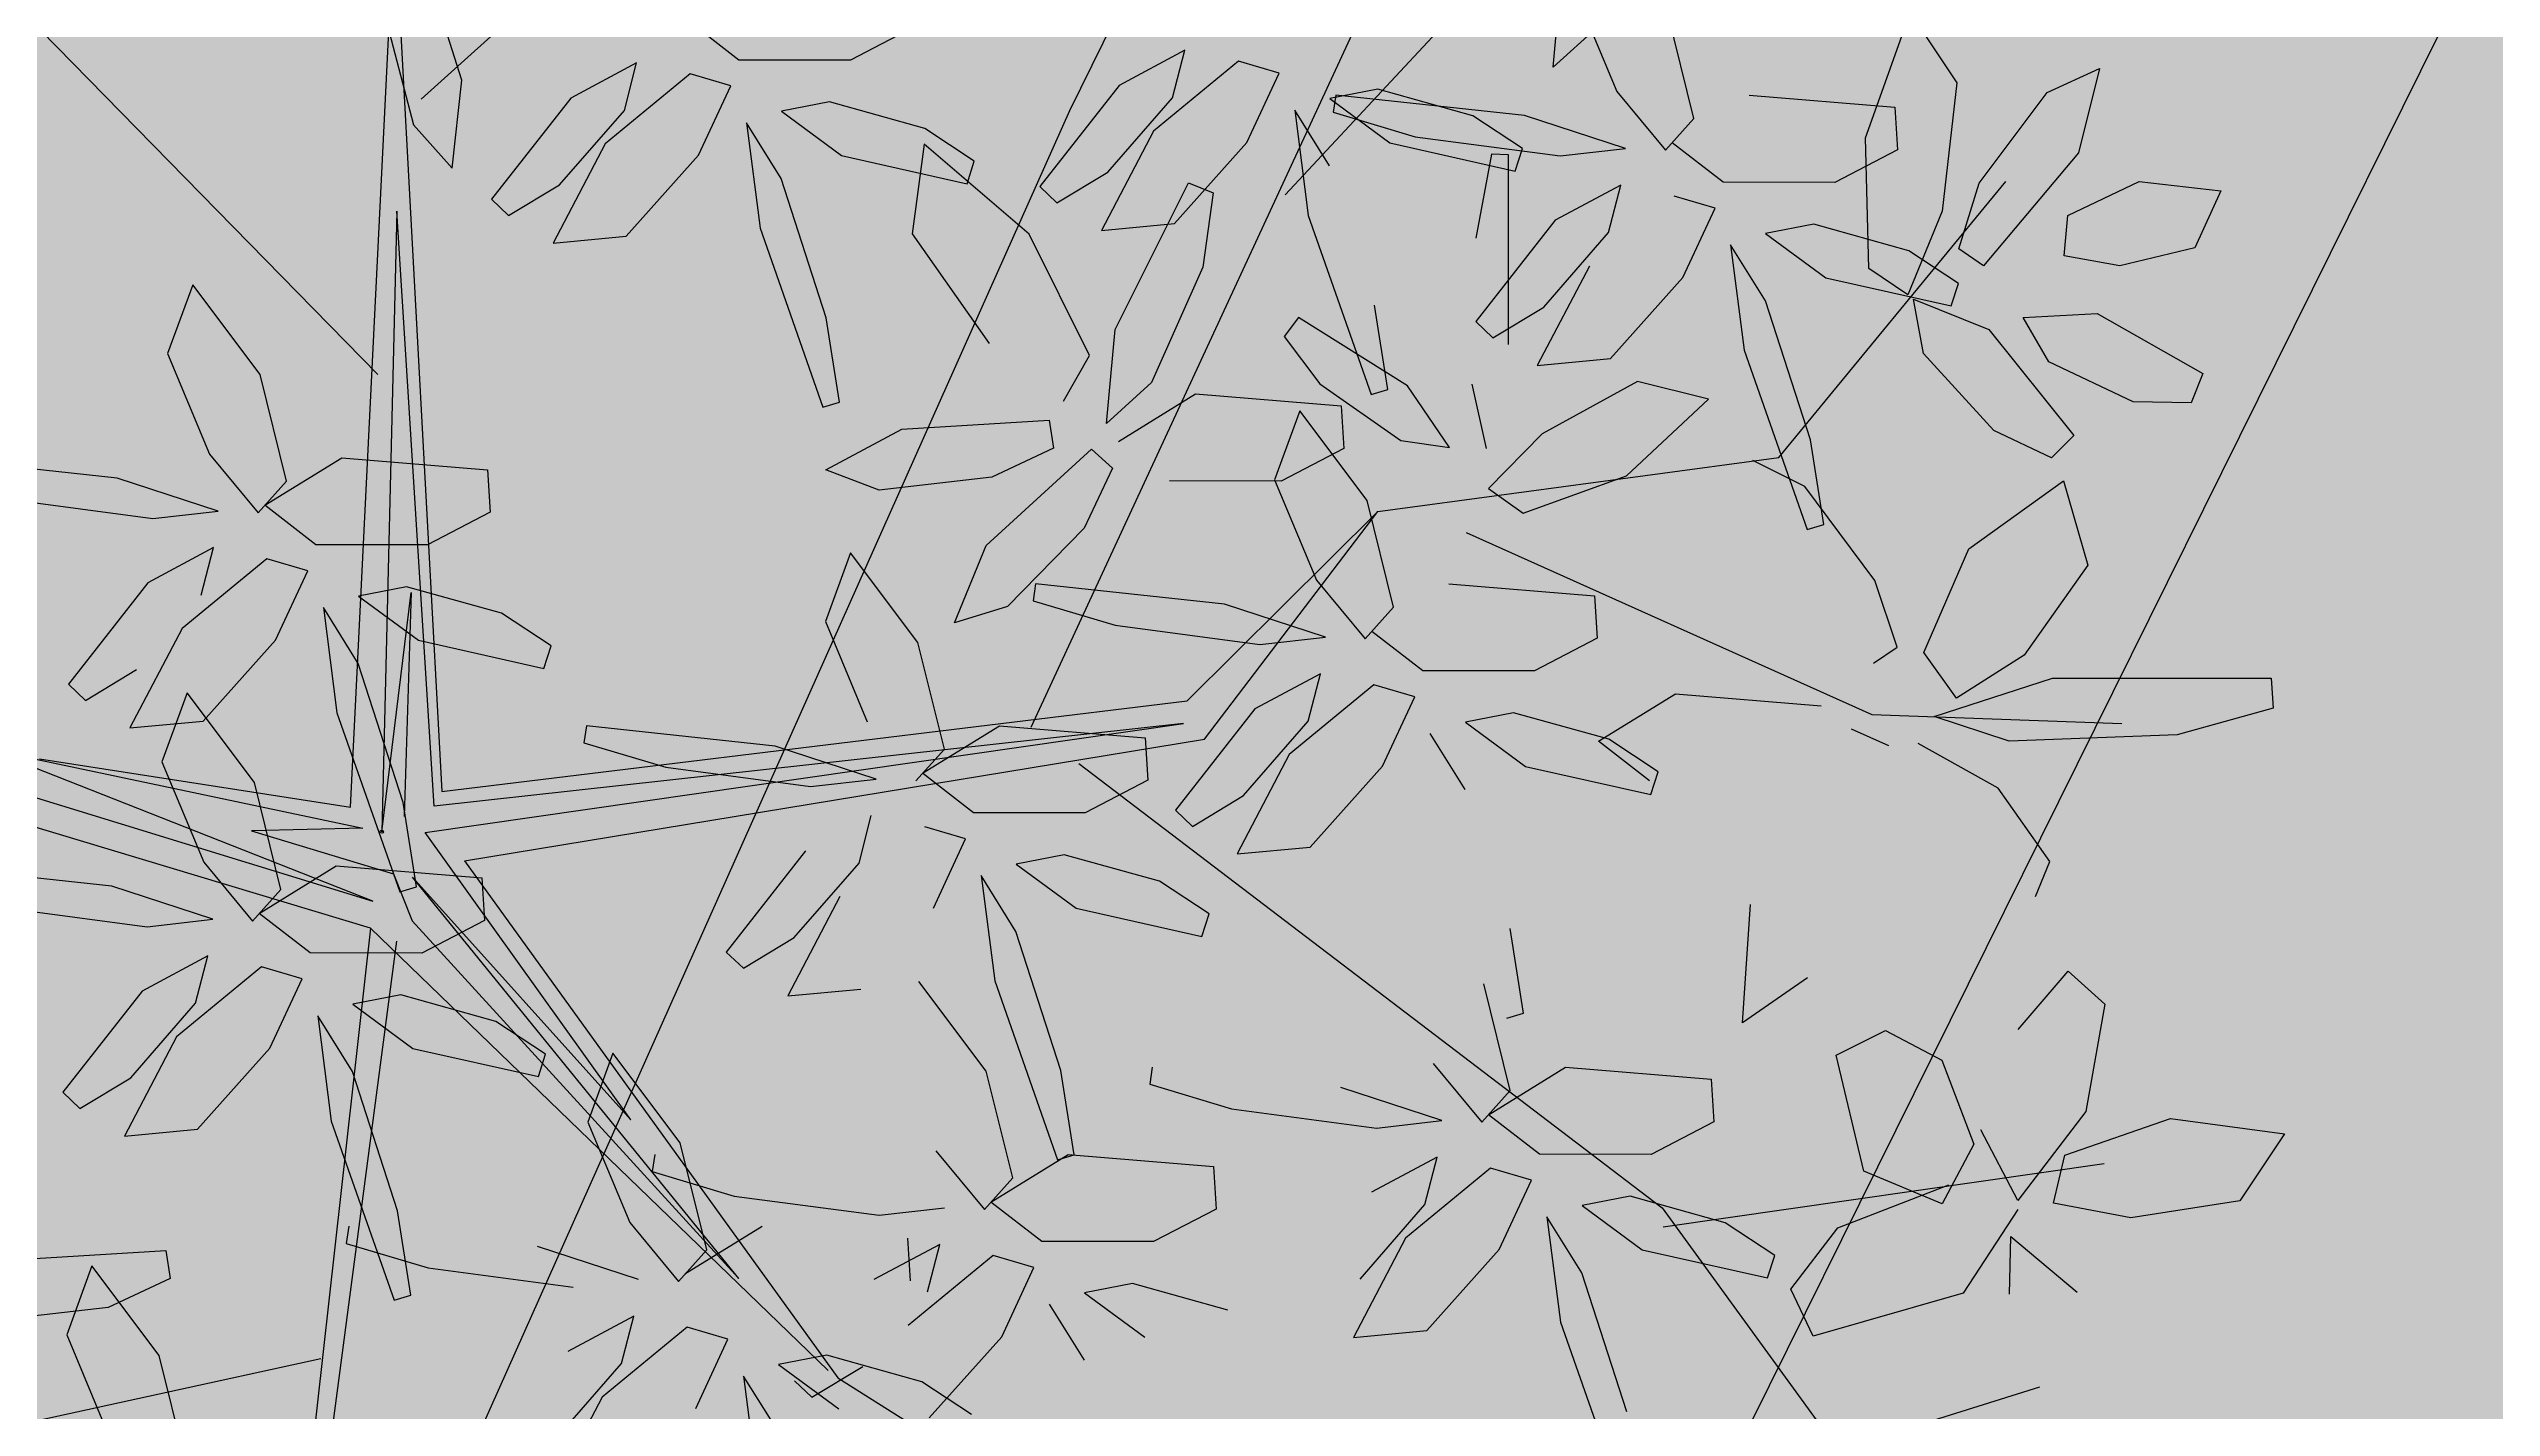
# Model space of a CAD drawing. Header units: inches. Extents: x 218980 to 233865, y 587194 to 599270.
# Drawn here: x 219003.99 to 219010.29, y 587409.89 to 587413.4 of the extents above; entities that cross this region are included whole.
import ezdxf

# ---------------------------------------------------------------- set-up
doc = ezdxf.new("R2010")
doc.units = ezdxf.units.IN
doc.header["$MEASUREMENT"] = 0
doc.linetypes.add('01', pattern=[0])
doc.layers.get('0').update_dxf_attribs({"lineweight": 0})
doc.layers.add('Minor Contour', color=250, linetype='Continuous', lineweight=0)
doc.layers.add('Proposed Urban Design', color=250, linetype='Continuous', lineweight=0)
doc.layers.add('Open Space Within Settlement Passive', color=7, linetype='01', lineweight=0, true_color=0xcbe279)
doc.styles.get("Standard").update_dxf_attribs({"font": 'arial.ttf'})

# ---------------------------------------------------------------- blocks, each defined once
blk = doc.blocks.new('tree2')
at = {"color": 44}
for p, q in [((325197.5754, 3048394.8242), (325199.687, 3048396.7258)), ((325197.4634, 3048394.1139), (325195.1158, 3048396.5105)), ((325199.1493, 3048393.2041), (325200.5444, 3048396.2131)), ((325199.8049, 3048394.5767), (325200.8758, 3048395.7266)), ((325197.393, 3048392.9975), (325197.5069, 3048395.2976)), ((325197.5069, 3048395.2976), (325197.6286, 3048393.0376)), ((325201.0785, 3048393.8998), (325201.6643, 3048394.6112)), ((325197.5124, 3048394.5345), (325197.4738, 3048392.934)), ((325197.6089, 3048392.9998), (325197.5124, 3048394.5345)), ((325200.044, 3048393.7599), (325201.0785, 3048393.8998)), ((325199.5519, 3048393.2718), (325200.044, 3048393.7599)), ((325199.5967, 3048393.1727), (325200.044, 3048393.7599)), ((325200.2725, 3048393.7058), (325201.3189, 3048393.2363)), ((325197.4738, 3048392.934), (325197.5497, 3048393.5508)), ((325197.5497, 3048393.5508), (325197.532, 3048392.9733)), ((325195.7183, 3048393.2863), (325197.4506, 3048392.7547)), ((325197.6286, 3048393.0376), (325199.5519, 3048393.2718)), ((325197.4447, 3048392.6847), (325195.5982, 3048393.241)), ((325197.5858, 3048392.9323), (325199.5429, 3048393.2131)), ((325199.5429, 3048393.2131), (325197.6089, 3048392.9998)), ((325196.4555, 3048393.147), (325197.4252, 3048392.9427)), ((325197.4506, 3048392.7547), (325196.4555, 3048393.147)), ((325197.6873, 3048392.8592), (325199.5967, 3048393.1727)), ((325196.5911, 3048393.1216), (325197.393, 3048392.9975)), ((325199.2727, 3048393.1101), (325200.7782, 3048391.9633)), ((325197.4252, 3048392.9427), (325197.1381, 3048392.9361)), ((325197.1381, 3048392.9361), (325197.5045, 3048392.8256)), ((325198.1165, 3048392.1907), (325197.5858, 3048392.9323)), ((325197.5045, 3048392.8256), (325197.5523, 3048392.7041)), ((325198.3955, 3048391.7812), (325197.5532, 3048392.8168)), ((325197.5532, 3048392.8168), (325198.1165, 3048392.1907)), ((325197.6873, 3048392.8592), (325198.6503, 3048391.525)), ((325197.5523, 3048392.7041), (325198.3955, 3048391.7812)), ((325197.4447, 3048392.6847), (325197.2803, 3048391.2113)), ((325197.512, 3048392.6512), (325197.3225, 3048391.221)), ((325197.4447, 3048392.6847), (325198.6256, 3048391.5438)), ((325200.7804, 3048391.9149), (325201.9184, 3048392.0776)), ((325200.7782, 3048391.9633), (325201.5399, 3048390.9151)), ((325197.3163, 3048391.5736), (325193.7676, 3048390.7982)), ((325198.6503, 3048391.525), (325199.7052, 3048390.8618)), ((325199.7052, 3048390.8618), (325201.7527, 3048391.5018))]:
    blk.add_line(p, q, dxfattribs=at)
at = {"color": 60}
for p, q in [((325197.6806, 3048394.8726), (325197.5616, 3048395.2469)), ((325197.4794, 3048395.05), (325197.5559, 3048394.758)), ((325198.3951, 3048394.9249), (325198.2635, 3048395.0267)), ((325198.1315, 3048394.9175), (325197.9616, 3048394.8265)), ((325198.0998, 3048394.795), (325198.1315, 3048394.9175)), ((325198.6833, 3048394.9245), (325198.3951, 3048394.9249)), ((325197.6554, 3048394.6456), (325197.6806, 3048394.8726)), ((325198.2693, 3048394.8889), (325198.05, 3048394.7087)), ((325198.3746, 3048394.8579), (325198.2693, 3048394.8889)), ((325198.2915, 3048394.6791), (325198.3746, 3048394.8579)), ((325197.9324, 3048394.6027), (325198.0998, 3048394.795)), ((325198.6292, 3048394.8166), (325198.5051, 3048394.7925)), ((325197.5559, 3048394.758), (325197.6554, 3048394.6456)), ((325198.4147, 3048394.763), (325198.4499, 3048394.4911)), ((325198.5047, 3048394.6189), (325198.4147, 3048394.763)), ((325198.1044, 3048394.4701), (325198.2915, 3048394.6791)), ((325198.6206, 3048394.26), (325198.5047, 3048394.6189)), ((325196.9862, 3048394.3452), (325196.9212, 3048394.1673)), ((325197.1599, 3048394.1137), (325196.9862, 3048394.3452)), ((325198.6548, 3048394.042), (325198.6206, 3048394.26)), ((325196.9212, 3048394.1673), (325197.0293, 3048393.9084)), ((325196.7915, 3048393.8464), (325196.3047, 3048393.8987)), ((325196.5094, 3048393.7917), (325196.8833, 3048393.7419))]:
    blk.add_line(p, q, dxfattribs=at)
at = {"color": 62}
for p, q in [((325200.4962, 3048394.9062), (325200.519, 3048395.1483)), ((325200.5526, 3048395.1027), (325200.6608, 3048394.8438)), ((325201.3023, 3048394.724), (325201.4178, 3048395.0463)), ((325201.4178, 3048395.0463), (325201.5384, 3048394.866)), ((325198.845, 3048395.0087), (325198.6833, 3048394.9245)), ((325200.6129, 3048395.0116), (325200.4962, 3048394.9062)), ((325199.5463, 3048394.9502), (325199.3765, 3048394.8592)), ((325199.6842, 3048394.9216), (325199.4649, 3048394.7414)), ((325199.5147, 3048394.8277), (325199.5463, 3048394.9502)), ((325199.7894, 3048394.8906), (325199.6842, 3048394.9216)), ((325201.771, 3048394.8411), (325201.9064, 3048394.9026)), ((325201.9064, 3048394.9026), (325201.8522, 3048394.6858)), ((325199.3765, 3048394.8592), (325199.1717, 3048394.5982)), ((325199.7064, 3048394.7118), (325199.7894, 3048394.8906)), ((325200.0441, 3048394.8493), (325199.92, 3048394.8252)), ((325199.9361, 3048394.8341), (325199.9293, 3048394.79)), ((325200.4229, 3048394.7817), (325199.9361, 3048394.8341)), ((325200.2897, 3048394.7809), (325200.0441, 3048394.8493)), ((325201.0023, 3048394.834), (325201.3779, 3048394.8031)), ((325201.5384, 3048394.866), (325201.5002, 3048394.5348)), ((325201.5958, 3048394.6068), (325201.771, 3048394.8411)), ((325197.9616, 3048394.8265), (325197.7568, 3048394.5655)), ((325198.5051, 3048394.7925), (325198.6603, 3048394.6783)), ((325198.8748, 3048394.7482), (325198.6292, 3048394.8166)), ((325199.3473, 3048394.6355), (325199.5147, 3048394.8277)), ((325199.8296, 3048394.7958), (325199.8648, 3048394.5238)), ((325199.9196, 3048394.6516), (325199.8296, 3048394.7958)), ((325199.92, 3048394.8252), (325200.0752, 3048394.711)), ((325199.9293, 3048394.79), (325200.1408, 3048394.7271)), ((325200.4177, 3048394.6966), (325200.2897, 3048394.7809)), ((325200.6836, 3048394.6965), (325200.4229, 3048394.7817)), ((325201.3779, 3048394.8031), (325201.3848, 3048394.6934)), ((325198.05, 3048394.7087), (325197.9158, 3048394.4523)), ((325198.8736, 3048394.7081), (325198.8422, 3048394.4764)), ((325199.1445, 3048394.476), (325198.8736, 3048394.7081)), ((325199.0028, 3048394.6639), (325198.8748, 3048394.7482)), ((325199.4649, 3048394.7414), (325199.3307, 3048394.485)), ((325199.5193, 3048394.5028), (325199.7064, 3048394.7118)), ((325200.0752, 3048394.711), (325200.3989, 3048394.6384)), ((325200.1408, 3048394.7271), (325200.5147, 3048394.6773)), ((325198.6603, 3048394.6783), (325198.9841, 3048394.6057)), ((325198.9841, 3048394.6057), (325199.0028, 3048394.6639)), ((325200.3371, 3048394.6824), (325200.2969, 3048394.4654)), ((325200.3817, 3048394.6803), (325200.3371, 3048394.6824)), ((325200.3989, 3048394.6384), (325200.4177, 3048394.6966)), ((325200.5147, 3048394.6773), (325200.6836, 3048394.6965)), ((325201.3848, 3048394.6934), (325201.2231, 3048394.6093)), ((325201.8522, 3048394.6858), (325201.6071, 3048394.394)), ((325197.8012, 3048394.5235), (325197.9324, 3048394.6027)), ((325199.1717, 3048394.5982), (325199.2161, 3048394.5562)), ((325199.2161, 3048394.5562), (325199.3473, 3048394.6355)), ((325199.3665, 3048394.2297), (325199.5554, 3048394.6082)), ((325199.5554, 3048394.6082), (325199.6195, 3048394.5825)), ((325199.6195, 3048394.5825), (325199.5924, 3048394.3903)), ((325201.5433, 3048394.4375), (325201.5958, 3048394.6068)), ((325201.825, 3048394.5236), (325202.009, 3048394.6113)), ((325202.009, 3048394.6113), (325202.2192, 3048394.5877)), ((325202.2192, 3048394.5877), (325202.1525, 3048394.44)), ((325197.7568, 3048394.5655), (325197.8012, 3048394.5235)), ((325199.8648, 3048394.5238), (325200.0269, 3048394.0618)), ((325201.8152, 3048394.4195), (325201.825, 3048394.5236)), ((325197.9158, 3048394.4523), (325198.1044, 3048394.4701)), ((325198.4499, 3048394.4911), (325198.6121, 3048394.0291)), ((325198.8422, 3048394.4764), (325199.0411, 3048394.1937)), ((325199.2998, 3048394.1626), (325199.1445, 3048394.476)), ((325199.3307, 3048394.485), (325199.5193, 3048394.5028)), ((325200.5014, 3048394.5113), (325200.2966, 3048394.2502)), ((325199.5924, 3048394.3903), (325199.4605, 3048394.093)), ((325201.6071, 3048394.394), (325201.5433, 3048394.4375)), ((325201.9587, 3048394.3943), (325201.8152, 3048394.4195)), ((325202.1525, 3048394.44), (325201.9587, 3048394.3943)), ((325200.0697, 3048394.0747), (325200.0355, 3048394.2927)), ((325201.7096, 3048394.2606), (325201.8999, 3048394.2709)), ((325201.8999, 3048394.2709), (325202.1733, 3048394.116)), ((325199.3437, 3048393.9875), (325199.3665, 3048394.2297)), ((325199.8391, 3048394.2602), (325199.8021, 3048394.2116)), ((325199.8021, 3048394.2116), (325199.8947, 3048394.0895)), ((325200.1203, 3048394.0841), (325199.8391, 3048394.2602)), ((325200.2966, 3048394.2502), (325200.341, 3048394.2083)), ((325199.233, 3048394.0445), (325199.2998, 3048394.1626)), ((325197.2283, 3048393.8383), (325197.1599, 3048394.1137)), ((325199.4605, 3048394.093), (325199.3437, 3048393.9875)), ((325199.8947, 3048394.0895), (325200.1036, 3048393.9433)), ((325200.0269, 3048394.0618), (325200.0697, 3048394.0747)), ((325202.1733, 3048394.116), (325202.1427, 3048394.0407)), ((325198.6121, 3048394.0291), (325198.6548, 3048394.042)), ((325199.3751, 3048393.9407), (325199.574, 3048394.0633)), ((325199.574, 3048394.0633), (325199.9497, 3048394.0323)), ((325199.8428, 3048394.02), (325199.7778, 3048393.8421)), ((325200.0165, 3048393.7886), (325199.8428, 3048394.02)), ((325199.9497, 3048394.0323), (325199.9566, 3048393.9227)), ((325202.1427, 3048394.0407), (325201.993, 3048394.0426)), ((325198.6201, 3048393.8678), (325198.8159, 3048393.9726)), ((325198.8159, 3048393.9726), (325199.1961, 3048393.9956)), ((325199.1961, 3048393.9956), (325199.2074, 3048393.9233)), ((325197.0293, 3048393.9084), (325197.155, 3048393.7566)), ((325197.1719, 3048393.7761), (325197.3708, 3048393.8986)), ((325197.3708, 3048393.8986), (325197.7465, 3048393.8677)), ((325199.0332, 3048393.6725), (325199.3054, 3048393.921)), ((325199.2074, 3048393.9233), (325199.0477, 3048393.8485)), ((325199.3054, 3048393.921), (325199.3598, 3048393.8721)), ((325199.9566, 3048393.9227), (325199.7948, 3048393.8385)), ((325197.0521, 3048393.7611), (325196.7915, 3048393.8464)), ((325197.155, 3048393.7566), (325197.2283, 3048393.8383)), ((325197.7465, 3048393.8677), (325197.7534, 3048393.7581)), ((325198.757, 3048393.8153), (325198.6201, 3048393.8678)), ((325199.0477, 3048393.8485), (325198.757, 3048393.8153)), ((325199.3598, 3048393.8721), (325199.2867, 3048393.7173)), ((325199.7948, 3048393.8385), (325199.5067, 3048393.8389)), ((325196.8833, 3048393.7419), (325197.0521, 3048393.7611)), ((325197.3035, 3048393.6743), (325197.1719, 3048393.7761)), ((325197.7534, 3048393.7581), (325197.5916, 3048393.6739)), ((325199.2867, 3048393.7173), (325199.0885, 3048393.5153)), ((325197.0398, 3048393.6669), (325196.87, 3048393.5759)), ((325197.1777, 3048393.6383), (325196.9584, 3048393.4581)), ((325197.0082, 3048393.5444), (325197.0398, 3048393.6669)), ((325197.2829, 3048393.6073), (325197.1777, 3048393.6383)), ((325197.5916, 3048393.6739), (325197.3035, 3048393.6743)), ((325198.6835, 3048393.6538), (325198.6185, 3048393.4759)), ((325198.8572, 3048393.4223), (325198.6835, 3048393.6538)), ((325198.9519, 3048393.4727), (325199.0332, 3048393.6725)), ((325196.87, 3048393.5759), (325196.6652, 3048393.3149)), ((325197.1999, 3048393.4285), (325197.2829, 3048393.6073)), ((325199.1612, 3048393.5736), (325199.1544, 3048393.5294)), ((325199.6481, 3048393.5212), (325199.1612, 3048393.5736)), ((325197.3231, 3048393.5124), (325197.3583, 3048393.2405)), ((325197.4131, 3048393.3683), (325197.3231, 3048393.5124)), ((325197.5376, 3048393.566), (325197.4135, 3048393.5419)), ((325197.4135, 3048393.5419), (325197.5686, 3048393.4277)), ((325197.7832, 3048393.4976), (325197.5376, 3048393.566)), ((325199.0885, 3048393.5153), (325198.9519, 3048393.4727)), ((325199.1544, 3048393.5294), (325199.366, 3048393.4666)), ((325196.9584, 3048393.4581), (325196.8242, 3048393.2017)), ((325197.9112, 3048393.4133), (325197.7832, 3048393.4976)), ((325198.6185, 3048393.4759), (325198.7266, 3048393.2171)), ((325199.366, 3048393.4666), (325199.7399, 3048393.4167)), ((325197.0128, 3048393.2195), (325197.1999, 3048393.4285)), ((325197.5686, 3048393.4277), (325197.8924, 3048393.3551)), ((325197.8924, 3048393.3551), (325197.9112, 3048393.4133)), ((325198.9256, 3048393.1469), (325198.8572, 3048393.4223)), ((325196.7096, 3048393.2729), (325196.8408, 3048393.3521)), ((325197.529, 3048393.0094), (325197.4131, 3048393.3683)), ((325196.6652, 3048393.3149), (325196.7096, 3048393.2729)), ((325196.9716, 3048393.2921), (325196.9066, 3048393.1142)), ((325197.1454, 3048393.0606), (325196.9716, 3048393.2921)), ((325196.8242, 3048393.2017), (325197.0128, 3048393.2195)), ((325197.3583, 3048393.2405), (325197.5204, 3048392.7785)), ((325198.0019, 3048393.2074), (325197.9952, 3048393.1632)), ((325198.4888, 3048393.155), (325198.0019, 3048393.2074)), ((325198.8691, 3048393.0847), (325199.0681, 3048393.2073)), ((325199.0681, 3048393.2073), (325199.4438, 3048393.1763)), ((325197.9952, 3048393.1632), (325198.2067, 3048393.1003)), ((325198.7494, 3048393.0698), (325198.4888, 3048393.155)), ((325198.8523, 3048393.0652), (325198.9256, 3048393.1469)), ((325199.4438, 3048393.1763), (325199.4507, 3048393.0667)), ((325196.9066, 3048393.1142), (325197.0148, 3048392.8553)), ((325198.2067, 3048393.1003), (325198.5806, 3048393.0505)), ((325198.5806, 3048393.0505), (325198.7494, 3048393.0698)), ((325199.0008, 3048392.9829), (325198.8691, 3048393.0847)), ((325199.4507, 3048393.0667), (325199.2889, 3048392.9825)), ((325197.2137, 3048392.7852), (325197.1454, 3048393.0606)), ((325197.5632, 3048392.7914), (325197.529, 3048393.0094)), ((325198.7055, 3048392.8531), (325198.7371, 3048392.9755)), ((325198.9802, 3048392.9159), (325198.875, 3048392.9469)), ((325199.2889, 3048392.9825), (325199.0008, 3048392.9829)), ((325198.8972, 3048392.7371), (325198.9802, 3048392.9159)), ((325196.777, 3048392.7933), (325196.2901, 3048392.8456)), ((325197.0148, 3048392.8553), (325197.1405, 3048392.7035)), ((325197.1573, 3048392.723), (325197.3563, 3048392.8455)), ((325197.3563, 3048392.8455), (325197.7319, 3048392.8146)), ((325197.7319, 3048392.8146), (325197.7388, 3048392.705)), ((325199.0204, 3048392.8211), (325199.0556, 3048392.5491)), ((325199.1104, 3048392.6769), (325199.0204, 3048392.8211)), ((325199.2349, 3048392.8746), (325199.1107, 3048392.8505)), ((325197.0376, 3048392.708), (325196.777, 3048392.7933)), ((325197.1405, 3048392.7035), (325197.2137, 3048392.7852)), ((325197.5204, 3048392.7785), (325197.5632, 3048392.7914)), ((325196.4948, 3048392.7386), (325196.8687, 3048392.6888)), ((325196.8687, 3048392.6888), (325197.0376, 3048392.708)), ((325197.289, 3048392.6212), (325197.1573, 3048392.723)), ((325197.7388, 3048392.705), (325197.5771, 3048392.6208)), ((325197.0253, 3048392.6138), (325196.8554, 3048392.5228)), ((325197.1631, 3048392.5852), (325196.9439, 3048392.4049)), ((325196.9936, 3048392.4913), (325197.0253, 3048392.6138)), ((325197.2684, 3048392.5542), (325197.1631, 3048392.5852)), ((325197.5771, 3048392.6208), (325197.289, 3048392.6212)), ((325196.8554, 3048392.5228), (325196.6506, 3048392.2617)), ((325197.1854, 3048392.3754), (325197.2684, 3048392.5542)), ((325197.523, 3048392.5129), (325197.3989, 3048392.4888)), ((325197.7686, 3048392.4445), (325197.523, 3048392.5129)), ((325196.8263, 3048392.299), (325196.9936, 3048392.4913)), ((325197.3085, 3048392.4593), (325197.3437, 3048392.1874)), ((325197.3985, 3048392.3152), (325197.3085, 3048392.4593)), ((325197.3989, 3048392.4888), (325197.5541, 3048392.3746)), ((325197.8966, 3048392.3601), (325197.7686, 3048392.4445)), ((325196.9439, 3048392.4049), (325196.8097, 3048392.1485)), ((325196.9982, 3048392.1664), (325197.1854, 3048392.3754)), ((325197.5541, 3048392.3746), (325197.8779, 3048392.302)), ((325197.5144, 3048391.9562), (325197.3985, 3048392.3152)), ((325197.8779, 3048392.302), (325197.8966, 3048392.3601)), ((325196.6506, 3048392.2617), (325196.695, 3048392.2198)), ((325196.695, 3048392.2198), (325196.8263, 3048392.299)), ((325196.8097, 3048392.1485), (325196.9982, 3048392.1664)), ((325197.389, 3048391.916), (325197.3822, 3048391.8719)), ((325196.5362, 3048391.8303), (325196.9164, 3048391.8533)), ((325196.7258, 3048391.8136), (325196.6608, 3048391.6358)), ((325196.8995, 3048391.5822), (325196.7258, 3048391.8136)), ((325196.9164, 3048391.8533), (325196.9277, 3048391.781)), ((325196.9277, 3048391.781), (325196.768, 3048391.7062)), ((325196.768, 3048391.7062), (325196.4773, 3048391.673)), ((325196.6608, 3048391.6358), (325196.7689, 3048391.3769)), ((325196.9679, 3048391.3067), (325196.8995, 3048391.5822))]:
    blk.add_line(p, q, dxfattribs=at)
at = {"color": 64}
for p, q in [((325200.8597, 3048394.7736), (325200.7914, 3048395.0491)), ((325200.6608, 3048394.8438), (325200.7865, 3048394.6919)), ((325200.7865, 3048394.6919), (325200.8597, 3048394.7736)), ((325200.935, 3048394.6097), (325200.8033, 3048394.7115)), ((325201.3108, 3048394.3874), (325201.3023, 3048394.724)), ((325200.381, 3048394.1906), (325200.3817, 3048394.6803)), ((325200.6713, 3048394.6023), (325200.5014, 3048394.5113)), ((325200.6396, 3048394.4798), (325200.6713, 3048394.6023)), ((325201.2231, 3048394.6093), (325200.935, 3048394.6097)), ((325200.9144, 3048394.5427), (325200.8091, 3048394.5737)), ((325200.8313, 3048394.3639), (325200.9144, 3048394.5427)), ((325201.5002, 3048394.5348), (325201.412, 3048394.3193)), ((325200.4722, 3048394.2875), (325200.6396, 3048394.4798)), ((325201.169, 3048394.5014), (325201.0449, 3048394.4773)), ((325201.0449, 3048394.4773), (325201.2001, 3048394.3631)), ((325201.4146, 3048394.433), (325201.169, 3048394.5014)), ((325200.5899, 3048394.3934), (325200.4557, 3048394.137)), ((325200.9545, 3048394.4478), (325200.9897, 3048394.1759)), ((325201.0445, 3048394.3037), (325200.9545, 3048394.4478)), ((325201.5426, 3048394.3486), (325201.4146, 3048394.433)), ((325200.6442, 3048394.1549), (325200.8313, 3048394.3639)), ((325201.2001, 3048394.3631), (325201.5239, 3048394.2905)), ((325201.412, 3048394.3193), (325201.3108, 3048394.3874)), ((325201.5239, 3048394.2905), (325201.5426, 3048394.3486)), ((325200.341, 3048394.2083), (325200.4722, 3048394.2875)), ((325201.1604, 3048393.9447), (325201.0445, 3048394.3037)), ((325201.4267, 3048394.308), (325201.6209, 3048394.23)), ((325201.4524, 3048394.1679), (325201.4267, 3048394.308)), ((325201.6209, 3048394.23), (325201.8401, 3048393.9559)), ((325201.7757, 3048394.1458), (325201.7096, 3048394.2606)), ((325200.4557, 3048394.137), (325200.6442, 3048394.1549)), ((325200.9897, 3048394.1759), (325201.1519, 3048393.7139)), ((325201.6337, 3048393.969), (325201.4524, 3048394.1679)), ((325201.993, 3048394.0426), (325201.7757, 3048394.1458)), ((325200.2287, 3048393.9248), (325200.1203, 3048394.0841)), ((325200.2867, 3048394.0883), (325200.3237, 3048393.9225)), ((325200.7138, 3048394.0955), (325200.4678, 3048393.9607)), ((325200.8975, 3048394.0496), (325200.7138, 3048394.0955)), ((325200.6857, 3048393.8524), (325200.8975, 3048394.0496)), ((325200.4678, 3048393.9607), (325200.33, 3048393.8197)), ((325201.7828, 3048393.8982), (325201.6337, 3048393.969)), ((325201.8401, 3048393.9559), (325201.7828, 3048393.8982)), ((325200.1036, 3048393.9433), (325200.2287, 3048393.9248)), ((325201.1462, 3048393.8243), (325201.012, 3048393.8915)), ((325201.1947, 3048393.7267), (325201.1604, 3048393.9447)), ((325199.7778, 3048393.8421), (325199.8859, 3048393.5833)), ((325200.4189, 3048393.7554), (325200.6857, 3048393.8524)), ((325201.3262, 3048393.582), (325201.1462, 3048393.8243)), ((325201.569, 3048393.6634), (325201.8134, 3048393.8392)), ((325201.8134, 3048393.8392), (325201.8766, 3048393.6217)), ((325200.0849, 3048393.5131), (325200.0165, 3048393.7886)), ((325200.33, 3048393.8197), (325200.4189, 3048393.7554)), ((325201.1519, 3048393.7139), (325201.1947, 3048393.7267)), ((325201.4531, 3048393.3967), (325201.569, 3048393.6634)), ((325199.8859, 3048393.5833), (325200.0116, 3048393.4314)), ((325200.2274, 3048393.5735), (325200.603, 3048393.5425)), ((325201.384, 3048393.4099), (325201.3262, 3048393.582)), ((325201.8766, 3048393.6217), (325201.7122, 3048393.3893)), ((325199.9087, 3048393.436), (325199.6481, 3048393.5212)), ((325200.0116, 3048393.4314), (325200.0849, 3048393.5131)), ((325200.603, 3048393.5425), (325200.6099, 3048393.4329)), ((325200.1601, 3048393.3491), (325200.0284, 3048393.4509)), ((325199.7399, 3048393.4167), (325199.9087, 3048393.436)), ((325200.6099, 3048393.4329), (325200.4482, 3048393.3488)), ((325201.3235, 3048393.3687), (325201.384, 3048393.4099)), ((325201.5371, 3048393.2788), (325201.4531, 3048393.3967)), ((325201.7122, 3048393.3893), (325201.5371, 3048393.2788)), ((325199.8964, 3048393.3417), (325199.7265, 3048393.2508)), ((325199.8648, 3048393.2193), (325199.8964, 3048393.3417)), ((325200.4482, 3048393.3488), (325200.1601, 3048393.3491)), ((325201.4795, 3048393.2314), (325201.7847, 3048393.3297)), ((325201.7847, 3048393.3297), (325202.3489, 3048393.3298)), ((325202.3489, 3048393.3298), (325202.3541, 3048393.2527)), ((325200.0342, 3048393.3131), (325199.815, 3048393.1329)), ((325200.1395, 3048393.2821), (325200.0342, 3048393.3131)), ((325200.0565, 3048393.1033), (325200.1395, 3048393.2821)), ((325200.6134, 3048393.1672), (325200.8124, 3048393.2897)), ((325200.8124, 3048393.2897), (325201.188, 3048393.2588)), ((325199.7265, 3048393.2508), (325199.5217, 3048392.9897)), ((325199.6974, 3048393.027), (325199.8648, 3048393.2193)), ((325200.3942, 3048393.2409), (325200.27, 3048393.2167)), ((325200.27, 3048393.2167), (325200.4252, 3048393.1025)), ((325200.6398, 3048393.1725), (325200.3942, 3048393.2409)), ((325201.2658, 3048393.1995), (325201.3623, 3048393.1564)), ((325201.3189, 3048393.2363), (325201.9641, 3048393.2128)), ((325201.6729, 3048393.1672), (325201.4795, 3048393.2314)), ((325202.3541, 3048393.2527), (325202.1067, 3048393.1838)), ((325199.815, 3048393.1329), (325199.6808, 3048392.8765)), ((325200.2697, 3048393.0431), (325200.1796, 3048393.1873)), ((325200.7451, 3048393.0654), (325200.6134, 3048393.1672)), ((325200.7677, 3048393.0881), (325200.6398, 3048393.1725)), ((325201.6447, 3048393.0459), (325201.4384, 3048393.1617)), ((325202.1067, 3048393.1838), (325201.6729, 3048393.1672)), ((325199.8693, 3048392.8944), (325200.0565, 3048393.1033)), ((325200.4252, 3048393.1025), (325200.749, 3048393.03)), ((325200.749, 3048393.03), (325200.7677, 3048393.0881)), ((325199.5662, 3048392.9478), (325199.6974, 3048393.027)), ((325201.7778, 3048392.8571), (325201.6447, 3048393.0459)), ((325199.5217, 3048392.9897), (325199.5662, 3048392.9478)), ((325198.5673, 3048392.8845), (325198.3625, 3048392.6235)), ((325199.6808, 3048392.8765), (325199.8693, 3048392.8944)), ((325198.5381, 3048392.6608), (325198.7055, 3048392.8531)), ((325199.1107, 3048392.8505), (325199.2659, 3048392.7363)), ((325199.4805, 3048392.8063), (325199.2349, 3048392.8746)), ((325201.7414, 3048392.7668), (325201.7778, 3048392.8571)), ((325198.6557, 3048392.7667), (325198.5215, 3048392.5103)), ((325199.6085, 3048392.7219), (325199.4805, 3048392.8063)), ((325199.2659, 3048392.7363), (325199.5897, 3048392.6638)), ((325199.5897, 3048392.6638), (325199.6085, 3048392.7219)), ((325198.4069, 3048392.5816), (325198.5381, 3048392.6608)), ((325199.2263, 3048392.318), (325199.1104, 3048392.6769)), ((325198.3625, 3048392.6235), (325198.4069, 3048392.5816)), ((325201.6967, 3048392.4235), (325201.8255, 3048392.5739)), ((325201.8255, 3048392.5739), (325201.9198, 3048392.4893)), ((325198.5215, 3048392.5103), (325198.71, 3048392.5281)), ((325199.0339, 3048392.3161), (325198.8601, 3048392.5476)), ((325199.0556, 3048392.5491), (325199.2177, 3048392.0871)), ((325201.9198, 3048392.4893), (325201.8715, 3048392.2123)), ((325201.3543, 3048392.4214), (325201.4999, 3048392.3447)), ((325198.0705, 3048392.3625), (325198.0055, 3048392.1846)), ((325198.2442, 3048392.131), (325198.0705, 3048392.3625)), ((325199.1022, 3048392.0407), (325199.0339, 3048392.3161)), ((325199.2605, 3048392.1), (325199.2263, 3048392.318)), ((325199.4622, 3048392.3264), (325199.4554, 3048392.2823)), ((325199.4554, 3048392.2823), (325199.6669, 3048392.2194)), ((325197.3437, 3048392.1874), (325197.5059, 3048391.7254)), ((325198.0055, 3048392.1846), (325198.1136, 3048391.9257)), ((325199.6669, 3048392.2194), (325200.0408, 3048392.1695)), ((325201.8166, 3048392.0991), (325202.0897, 3048392.194)), ((325202.0897, 3048392.194), (325202.3841, 3048392.1549)), ((325198.3126, 3048391.8556), (325198.2442, 3048392.131)), ((325202.3841, 3048392.1549), (325202.2685, 3048391.9819)), ((325198.1786, 3048392.1011), (325198.1718, 3048392.057)), ((325198.9033, 3048392.1108), (325199.029, 3048391.959)), ((325199.0458, 3048391.9785), (325199.2448, 3048392.101)), ((325199.2177, 3048392.0871), (325199.2605, 3048392.1)), ((325199.2448, 3048392.101), (325199.6204, 3048392.0701)), ((325199.6204, 3048392.0701), (325199.6273, 3048391.9605)), ((325198.1718, 3048392.057), (325198.3833, 3048391.9941)), ((325199.029, 3048391.959), (325199.1022, 3048392.0407)), ((325197.5487, 3048391.7382), (325197.5144, 3048391.9562)), ((325198.3833, 3048391.9941), (325198.7572, 3048391.9443)), ((325198.7572, 3048391.9443), (325198.9261, 3048391.9635)), ((325199.1775, 3048391.8767), (325199.0458, 3048391.9785)), ((325199.6273, 3048391.9605), (325199.4656, 3048391.8763)), ((325202.2685, 3048391.9819), (325201.9874, 3048391.9375)), ((325197.3822, 3048391.8719), (325197.5937, 3048391.809)), ((325198.1136, 3048391.9257), (325198.2393, 3048391.7739)), ((325198.2562, 3048391.7934), (325198.4551, 3048391.9159)), ((325198.9138, 3048391.8693), (325198.7439, 3048391.7783)), ((325198.8308, 3048391.885), (325198.8377, 3048391.7754)), ((325198.8822, 3048391.7468), (325198.9138, 3048391.8693)), ((325199.4656, 3048391.8763), (325199.1775, 3048391.8767)), ((325197.5937, 3048391.809), (325197.9676, 3048391.7592)), ((325198.1364, 3048391.7784), (325197.8758, 3048391.8637)), ((325198.2393, 3048391.7739), (325198.3126, 3048391.8556)), ((325199.0516, 3048391.8407), (325198.8324, 3048391.6604)), ((325199.1569, 3048391.8097), (325199.0516, 3048391.8407)), ((325199.0739, 3048391.6309), (325199.1569, 3048391.8097)), ((325199.4115, 3048391.7684), (325199.2874, 3048391.7443)), ((325199.2874, 3048391.7443), (325199.4426, 3048391.6301)), ((325199.6571, 3048391.7), (325199.4115, 3048391.7684)), ((325197.5059, 3048391.7254), (325197.5487, 3048391.7382)), ((325198.1241, 3048391.6842), (325197.9543, 3048391.5932)), ((325198.0925, 3048391.5617), (325198.1241, 3048391.6842)), ((325199.287, 3048391.5707), (325199.197, 3048391.7148)), ((325198.262, 3048391.6556), (325198.0427, 3048391.4754)), ((325198.3672, 3048391.6246), (325198.262, 3048391.6556)), ((325198.2842, 3048391.4458), (325198.3672, 3048391.6246)), ((325198.8867, 3048391.4219), (325199.0739, 3048391.6309)), ((325197.9251, 3048391.3694), (325198.0925, 3048391.5617)), ((325198.6219, 3048391.5833), (325198.4978, 3048391.5592)), ((325198.4978, 3048391.5592), (325198.653, 3048391.445)), ((325198.5835, 3048391.4753), (325198.7148, 3048391.5545)), ((325198.8675, 3048391.5149), (325198.6219, 3048391.5833)), ((325198.4074, 3048391.5297), (325198.4426, 3048391.2578)), ((325198.4974, 3048391.3856), (325198.4074, 3048391.5297)), ((325198.5391, 3048391.5172), (325198.5835, 3048391.4753)), ((325198.9955, 3048391.4306), (325198.8675, 3048391.5149)), ((325198.0427, 3048391.4754), (325197.9085, 3048391.219))]:
    blk.add_line(p, q, dxfattribs=at)
at = {"color": 66}
for p, q in [((325200.9852, 3048392.4409), (325201.006, 3048392.7464)), ((325200.4198, 3048392.4662), (325200.3855, 3048392.6842)), ((325200.3858, 3048392.2659), (325200.3174, 3048392.5414)), ((325201.1528, 3048392.5568), (325200.9852, 3048392.4409)), ((325200.377, 3048392.4533), (325200.4198, 3048392.4662)), ((325201.227, 3048392.3575), (325201.3543, 3048392.4214)), ((325200.1868, 3048392.3361), (325200.3125, 3048392.1842)), ((325200.3294, 3048392.2037), (325200.5283, 3048392.3263)), ((325200.5283, 3048392.3263), (325200.904, 3048392.2954)), ((325201.2984, 3048392.0581), (325201.227, 3048392.3575)), ((325201.4999, 3048392.3447), (325201.5822, 3048392.1276)), ((325200.2096, 3048392.1888), (325199.949, 3048392.274)), ((325200.3125, 3048392.1842), (325200.3858, 3048392.2659)), ((325200.904, 3048392.2954), (325200.9109, 3048392.1857)), ((325200.0408, 3048392.1695), (325200.2096, 3048392.1888)), ((325200.461, 3048392.102), (325200.3294, 3048392.2037)), ((325200.9109, 3048392.1857), (325200.7492, 3048392.1016)), ((325201.8715, 3048392.2123), (325201.6959, 3048391.9827)), ((325201.5822, 3048392.1276), (325201.5, 3048391.9739)), ((325201.6959, 3048391.9827), (325201.6004, 3048392.1644)), ((325200.1973, 3048392.0946), (325200.0275, 3048392.0036)), ((325200.3352, 3048392.0659), (325200.1159, 3048391.8857)), ((325200.1657, 3048391.9721), (325200.1973, 3048392.0946)), ((325200.4404, 3048392.035), (325200.3352, 3048392.0659)), ((325200.7492, 3048392.1016), (325200.461, 3048392.102)), ((325201.5, 3048391.9739), (325201.2984, 3048392.0581)), ((325201.7877, 3048391.9752), (325201.8166, 3048392.0991)), ((325200.3574, 3048391.8561), (325200.4404, 3048392.035)), ((325201.231, 3048391.9116), (325201.5173, 3048392.0229)), ((325199.9983, 3048391.7798), (325200.1657, 3048391.9721)), ((325200.4806, 3048391.9401), (325200.5158, 3048391.6682)), ((325200.5706, 3048391.796), (325200.4806, 3048391.9401)), ((325200.6951, 3048391.9937), (325200.571, 3048391.9695)), ((325200.571, 3048391.9695), (325200.7262, 3048391.8554)), ((325200.9407, 3048391.9253), (325200.6951, 3048391.9937)), ((325201.6953, 3048391.9589), (325201.5545, 3048391.7433)), ((325201.9874, 3048391.9375), (325201.7877, 3048391.9752)), ((325200.1159, 3048391.8857), (325199.9817, 3048391.6293)), ((325201.0687, 3048391.8409), (325200.9407, 3048391.9253)), ((325201.1095, 3048391.7539), (325201.231, 3048391.9116)), ((325201.6739, 3048391.7412), (325201.6778, 3048391.8899)), ((325201.6778, 3048391.8899), (325201.849, 3048391.7463)), ((325200.1703, 3048391.6472), (325200.3574, 3048391.8561)), ((325200.7262, 3048391.8554), (325201.0499, 3048391.7828)), ((325201.0499, 3048391.7828), (325201.0687, 3048391.8409)), ((325200.6865, 3048391.437), (325200.5706, 3048391.796)), ((325201.1671, 3048391.6327), (325201.1095, 3048391.7539)), ((325201.5545, 3048391.7433), (325201.1671, 3048391.6327)), ((325199.9817, 3048391.6293), (325200.1703, 3048391.6472)), ((325200.5158, 3048391.6682), (325200.678, 3048391.2061))]:
    blk.add_line(p, q, dxfattribs=at)
blk.add_circle((325197.4738, 3048392.934), 0.00415)
for s in ['P. de Arq. Enrique Guerrero Hernández.', 'P. de Arq. Adrian A. Romero Arguelles.', 'P. de Arq. Francisco Espitia Ramos.', 'P. de Arq. Hugo Suárez Ramírez.']:
    blk.add_text(s, height=1.6e-15, rotation=322.70218).set_placement((325197.4738, 3048392.934))

msp = doc.modelspace()

# ---------------------------------------------------------------- hatches: boundary and pattern name
at = {"layer": 'Open Space Within Settlement Passive'}
h = msp.add_hatch(color=256, dxfattribs=at)
h.dxf.hatch_style = 1
h.paths.add_polyline_path([(219005.3653, 587428.4654), (219007.5115, 587431.4439), (218991.2851, 587443.136), (218991.8411, 587441.6318), (219001.3725, 587412.6667), (219011.6497, 587392.0097), (219013.4069, 587378.786), (219026.7877, 587368.1024), (219038.8372, 587384.8248), (219019.2834, 587398.7413), (219028.6372, 587411.7226), (219022.3891, 587416.1694)])

# ---------------------------------------------------------------- linework, layer by layer
at = {"layer": 'Minor Contour'}
for points in [[(219004.402, 587406.578), (219005.0866, 587409.7979), (219006.6218, 587413.2364), (219008.2035, 587416.4425), (219008.94, 587420.318), (219008.3896, 587422.8547), (219007.5116, 587426.0203), (219009.7309, 587430.0794), (219014.8938, 587434.0969), (219017.614, 587439.017), (219021.4375, 587444.2306), (219024.5593, 587448.7278), (219030.0481, 587454.0859), (219035.2084, 587457.9516), (219038.2863, 587462.3868), (219043.0122, 587466.7201), (219048.4353, 587468.8093), (219052.462, 587470.049), (219067.4822, 587472.3142), (219075.327, 587472.9612), (219080.0771, 587474.974), (219084.821, 587477.236), (219101.408, 587491.676), (219106.9459, 587494.5157)], [(219006.462, 587402.439), (219006.592, 587405.512), (219007.507, 587406.636), (219007.858, 587408.798), (219011.525, 587416.2), (219012.1, 587421.008), (219012.8773, 587423.5789), (219012.8071, 587425.647), (219014.2338, 587428.5825), (219016.9659, 587431.0497), (219018.596, 587434.0734), (219020.5646, 587437.0328), (219025.0832, 587441.6225)]]:
    msp.add_lwpolyline(points, dxfattribs=at)

# ---------------------------------------------------------------- block references
at = {"layer": 'Proposed Urban Design'}
msp.add_blockref('tree2', (-106192.6276, -2460981.5584), dxfattribs=at)

doc.saveas('drawing.dxf')
